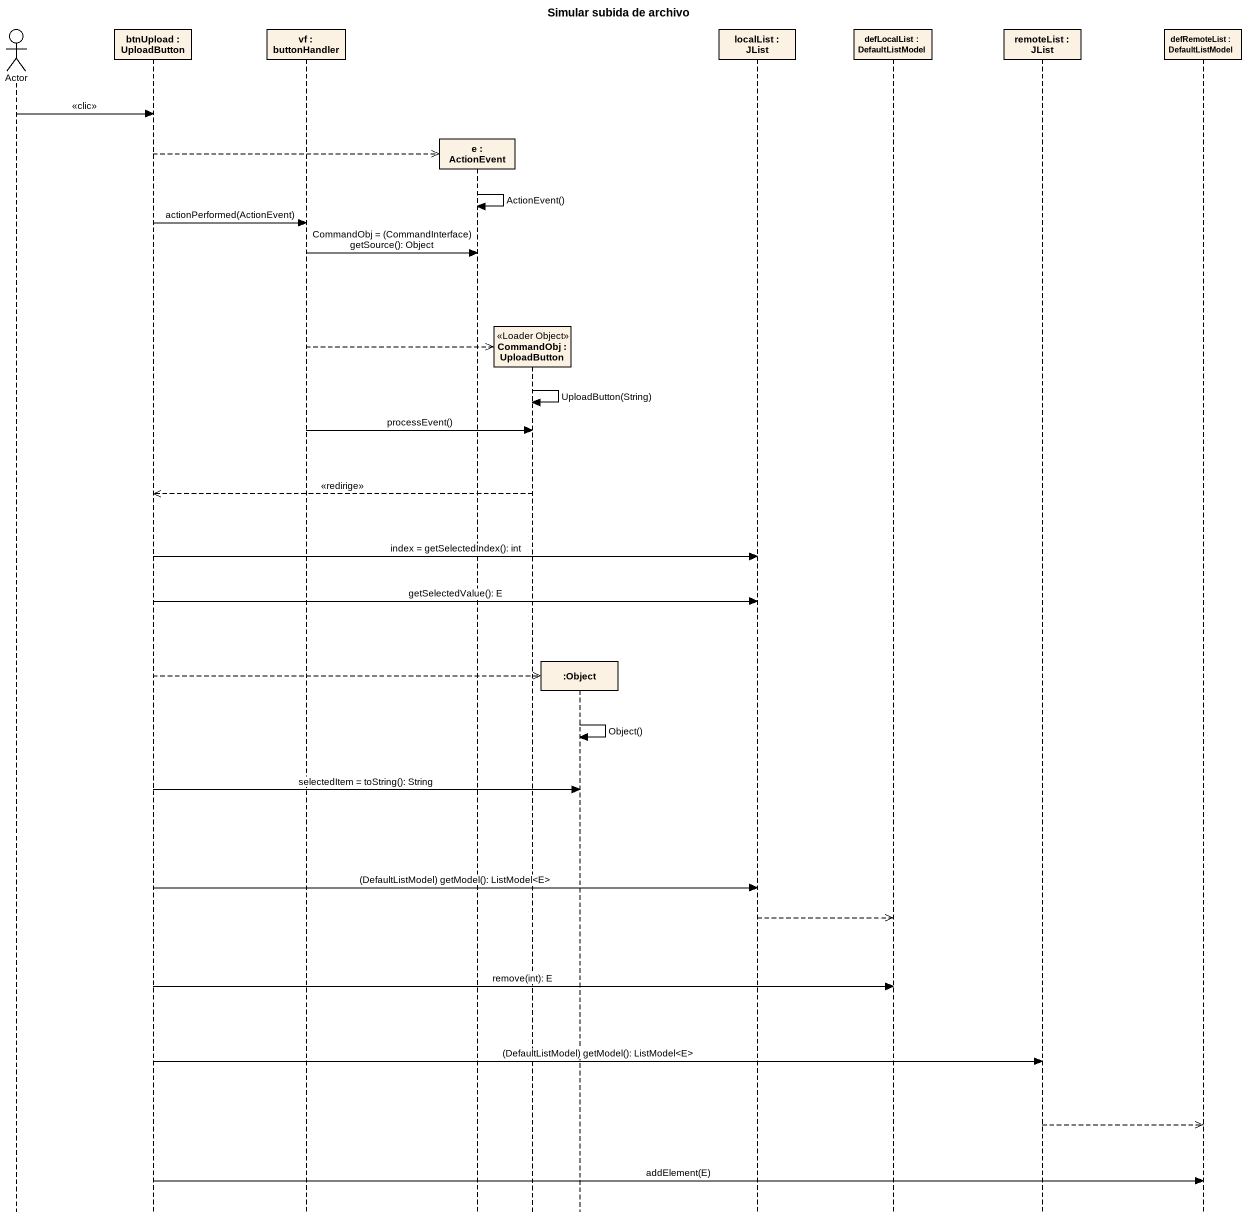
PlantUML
@startuml
title Simular subida de archivo
hide footbox
actor "Actor" as Actor_
participant "btnUpload : UploadButton" as btnUpload
participant "vf : buttonHandler" as vf
participant "e : ActionEvent" as e
participant "CommandObj : UploadButton" as CommandObj <<Loader Object>>
participant ":Object" as Object_
participant "localList : JList" as localList
participant "defLocalList : DefaultListModel" as defLocalList
participant "remoteList : JList" as remoteList
participant "defRemoteList : DefaultListModel" as defRemoteList

Actor_ -> btnUpload : <<clic>>
btnUpload -->> e **
e -> e : ActionEvent()
btnUpload -> vf : actionPerformed(ActionEvent)
vf -> e : CommandObj = (CommandInterface) getSource(): Object
vf -->> CommandObj **
CommandObj -> CommandObj : UploadButton(String)
vf -> CommandObj : processEvent()
CommandObj -->> btnUpload : <<redirige>>
btnUpload -> localList : index = getSelectedIndex(): int
btnUpload -> localList : getSelectedValue(): E
btnUpload -->> Object_ **
Object_ -> Object_ : Object()
btnUpload -> Object_ : selectedItem = toString(): String
btnUpload -> localList : (DefaultListModel) getModel(): ListModel<E>
localList -->> defLocalList
btnUpload -> defLocalList : remove(int): E
btnUpload -> remoteList : (DefaultListModel) getModel(): ListModel<E>
remoteList -->> defRemoteList
btnUpload -> defRemoteList : addElement(E)
@enduml
